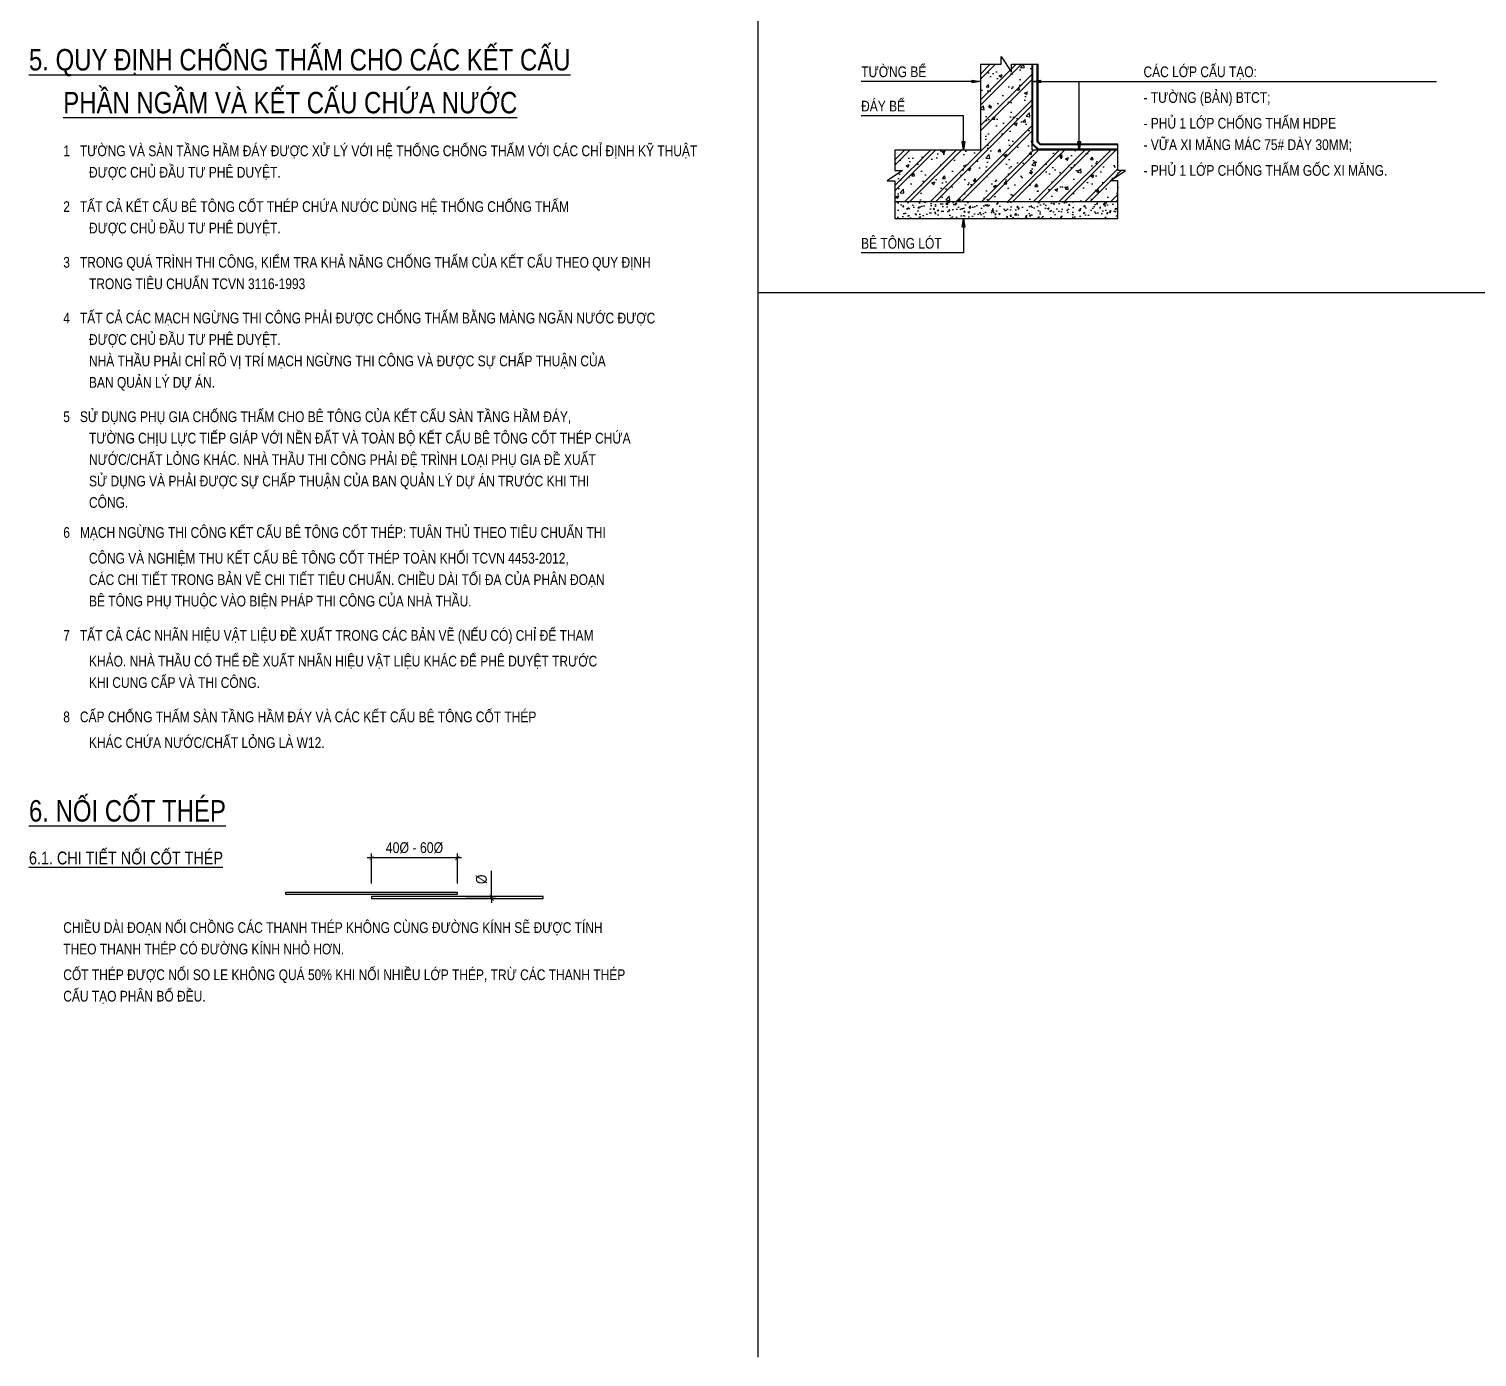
# Model space of a CAD drawing. Header units: millimetres. Extents: x -20244 to 82105, y -141 to 57963.
# Drawn here: x 21660 to 55440, y -141 to 30830 of the extents above; entities that cross this region are included whole.
import ezdxf

# ---------------------------------------------------------------- set-up
doc = ezdxf.new("R2010")
doc.units = ezdxf.units.MM
doc.header["$LTSCALE"] = 100
doc.header["$MEASUREMENT"] = 0
doc.header["$PDMODE"] = 98
doc.layers.get('DEFPOINTS').update_dxf_attribs({"color": 1})
for name, color, linetype in [('ccu12-Dai', 6, 'Continuous'), ('ccu12-Hatch', 8, 'Continuous'), ('ccu12-Manh', 8, 'Continuous'), ('ccu12-Text', 31, 'Continuous'), ('ccu12-Thay', 7, 'Continuous'), ('ccu12-Thep', 4, 'Continuous')]:
    doc.layers.add(name, color=color, linetype=linetype)
doc.styles.add('ccu12-Arial', font='arial.ttf', dxfattribs={"width": 0.8})
doc.styles.add('ccu12-Arial Narow', font='ARIALN.TTF')
doc.dimstyles.new('1-100', dxfattribs={"dimscale": 100, "dimtxt": 2.5, "dimasz": 1, "dimexe": 1, "dimexo": 2, "dimgap": 1, "dimtad": 1, "dimdec": 0, "dimdsep": 46, "dimtxsty": 'ccu12-Arial Narow', "dimblk": 'ARCHTICK', "dimcen": -1, "dimdle": 1, "dimclrd": 256, "dimclre": 256, "dimclrt": 3, "dimadec": 0, "dimazin": 2, "dimtfac": 0.1, "dimtdec": 0, "dimtmove": 0, "dimatfit": 1, "dimldrblk": 'ARCHTICK', "dimfxl": 1, "dimtvp": 0.833333, "dimtolj": 1, "dimtzin": 12, "dimarcsym": 0})
doc.dimstyles.new('1-100x5', dxfattribs={"dimscale": 100, "dimtxt": 2.5, "dimasz": 1, "dimexe": 1, "dimexo": 2, "dimgap": 1, "dimtad": 1, "dimdec": 0, "dimlfac": 0.2, "dimdsep": 46, "dimtxsty": 'ccu12-Arial Narow', "dimblk": 'ARCHTICK', "dimcen": -1, "dimdle": 1, "dimclrd": 256, "dimclre": 256, "dimclrt": 3, "dimadec": 0, "dimazin": 2, "dimtfac": 0.1, "dimtdec": 0, "dimtmove": 0, "dimatfit": 1, "dimldrblk": 'ARCHTICK', "dimfxl": 1, "dimtvp": 0.833333, "dimtolj": 1, "dimtzin": 12, "dimarcsym": 0})

# ---------------------------------------------------------------- blocks, each defined once
blk = doc.blocks.new('_ARCHTICK')
at = {"color": 0, "linetype": 'ByBlock', "const_width": 0.15}
blk.add_lwpolyline([(-0.5, -0.5), (0.5, 0.5)], dxfattribs=at)
blk = doc.blocks.new('*D77')
at = {"layer": 'ccu12-Manh', "lineweight": -2, "transparency": 16777216}
for p, q in [((31753, 11499), (29553, 11499)), ((29653, 10899), (29653, 11599)), ((31653, 10899), (31653, 11599))]:
    blk.add_line(p, q, dxfattribs=at)
at = {"layer": 'DEFPOINTS', "color": 0, "transparency": 16777216}
for p in [(29653, 11499), (29653, 10699), (31653, 10699)]:
    blk.add_point(p, dxfattribs=at)
at = {"layer": 'ccu12-Manh', "lineweight": -2, "transparency": 16777216, "xscale": 100, "yscale": 100, "zscale": 100, "rotation": 180}
blk.add_blockref('_ARCHTICK', (29653, 11499), dxfattribs=at)
at = {"layer": 'ccu12-Manh', "lineweight": -2, "transparency": 16777216, "xscale": 100, "yscale": 100, "zscale": 100}
blk.add_blockref('_ARCHTICK', (31653, 11499), dxfattribs=at)
at = {"layer": 'ccu12-Manh', "color": 3, "transparency": 16777216, "insert": (30653, 11734), "char_height": 250, "attachment_point": 5, "style": 'ccu12-Arial Narow'}
blk.add_mtext('\\A1;40%%C - 60%%C', dxfattribs=at)
blk = doc.blocks.new('Overlap')
at = {"layer": 'ccu12-Manh', "ltscale": 5}
for points in [[(29730, 30850), (29730, 30870), (29738, 30870), (29723, 30880), (29730, 30880), (29730, 30900)], [(35730, 30750), (35730, 30770), (35722, 30770), (35737, 30780), (35730, 30780), (35730, 30800)]]:
    blk.add_lwpolyline(points, dxfattribs=at)
at = {"layer": 'ccu12-Thep'}
for points in [[(29730, 30900), (33730, 30900), (33730, 30850), (29730, 30850)], [(35730, 30800), (31730, 30800), (31730, 30750), (35730, 30750)]]:
    blk.add_lwpolyline(points, dxfattribs=at)
blk = doc.blocks.new('*D78')
at = {"layer": 'ccu12-Manh', "lineweight": -2, "ltscale": 5, "transparency": 16777216}
for p, q in [((32453, 10599), (32453, 11200)), ((31853, 10599), (32553, 10599)), ((31853, 10549), (32553, 10549)), ((32453, 10549), (32453, 10599)), ((32453, 10549), (32453, 10449))]:
    blk.add_line(p, q, dxfattribs=at)
at = {"layer": 'DEFPOINTS', "color": 0, "ltscale": 5, "transparency": 16777216}
for p in [(31653, 10599), (31653, 10549), (32453, 10599)]:
    blk.add_point(p, dxfattribs=at)
at = {"layer": 'ccu12-Manh', "lineweight": -2, "ltscale": 5, "transparency": 16777216, "xscale": 100, "yscale": 100, "zscale": 100}
for p, rotation in [((32453, 10599), 270), ((32453, 10549), 90)]:
    blk.add_blockref('_ARCHTICK', p, dxfattribs=dict(at, rotation=rotation))
at = {"layer": 'ccu12-Manh', "color": 3, "ltscale": 5, "transparency": 16777216, "insert": (32218, 11000), "char_height": 250, "attachment_point": 5, "rotation": 90, "style": 'ccu12-Arial Narow'}
blk.add_mtext('\\A1;%%c', dxfattribs=at)

msp = doc.modelspace()

# ---------------------------------------------------------------- hatches: boundary and pattern name
at = {"layer": 'ccu12-Hatch'}
h = msp.add_hatch(dxfattribs=at)
h.set_pattern_fill('VATLIEU04', color=256, scale=100, pattern_type=2)
h.set_pattern_definition([(50, (-19267.84, 12810.16), (717.26, -62.752), [75, -825]), (355, (-19267.8, 12810.16), (-138.751, 752.192), [60, -660]), (100.4514, (-19208.06, 12804.9), (578.5094, 689.4395), [63.74, -701.142]), (46.1842, (-19267.8, 13010.2), (1067.241, -165.519), [112.5, -1237.5]), (96.6356, (-19178.9, 12996.4), (934.663, 974.118), [95.61, -1051.713]), (351.1842, (-19267.8, 13010.2), (934.662, 974.119), [90, -990]), (21, (-19167.84, 12960.16), (596.907, -402.619), [75, -825]), (326, (-19167.8, 12960.16), (243.315, 725.15), [60, -660]), (71.4514, (-19118.1, 12926.6), (840.2226, 322.5305), [63.74, -701.142]), (37.5, (-19267.84, 12810.16), (12.1599, 332.8939), [0, -652, 0, -670, 0, -662.5]), (7.5, (-19267.84, 12810.16), (263.0695, 394.4117), [0, -382, 0, -637, 0, -252.5]), (327.5, (-19490.84, 12810.16), (533.8224, -22.5549), [0, -250, 0, -780, 0, -1035]), (317.5, (-19590.84, 12810.16), (583.1862, 100.105), [0, -325, 0, -518, 0, -735]), (45, (-19267.84, 12810.16), (-300.5204, 300.5204), []), (45, (-19267.84, 12932.66), (-300.5204, 300.5204), [])])
h.paths.add_polyline_path([(45059.7, 28006.7), (45059.7, 30006.7), (44579.7, 30006.7), (44579.7, 29826.7), (44339.7, 30186.7), (44339.7, 30006.7), (43859.7, 30006.7), (43859.7, 28006.7), (41859.7, 28006.7), (41859.7, 27526.7), (42039.7, 27526.7), (41679.7, 27286.7), (41859.7, 27286.7), (41859.7, 26806.7), (47059.7, 26806.7), (47059.7, 27286.7), (46879.7, 27286.7), (47239.7, 27526.7), (47059.7, 27526.7), (47059.7, 28006.7)])
at = {"layer": 'ccu12-Hatch', "ltscale": 5}
h = msp.add_hatch(dxfattribs=at)
h.set_pattern_fill('AR-CONC', color=256, scale=50)
h.set_pattern_definition([(50, (-19267.84, 12810.16), (358.6301, -31.3761), [37.5, -412.5]), (355, (-19267.84, 12810.16), (-69.3757, 376.096), [30, -330]), (100.45144, (-19237.95, 12807.55), (289.2544, 344.72), [31.87, -350.571]), (46.1842, (-19267.84, 12910.16), (533.6207, -82.7596), [56.25, -618.75]), (96.6356, (-19223.37, 12903.26), (467.331, 487.0593), [47.805, -525.857]), (351.1842, (-19267.84, 12910.16), (467.331, 487.0593), [45, -495]), (21, (-19217.84, 12885.16), (298.4535, -201.3094), [37.5, -412.5]), (326, (-19217.84, 12885.16), (121.6577, 362.575), [30, -330]), (71.45144, (-19192.97, 12868.4), (420.1112, 161.2656), [31.87, -350.571]), (37.5, (-19267.84, 12810.16), (6.07993, 166.44693), [0, -326, 0, -335, 0, -331.25]), (7.5, (-19267.84, 12810.16), (131.53477, 197.20586), [0, -191, 0, -318.5, 0, -126.25]), (327.5, (-19379.34, 12810.16), (266.91122, -11.27744), [0, -125, 0, -390, 0, -517.5]), (317.5, (-19429.34, 12810.16), (291.5931, 50.0525), [0, -162.5, 0, -259, 0, -367.5])])
h.paths.add_polyline_path([(47059.7, 26406.7), (47059.7, 26806.7), (41859.7, 26806.7), (41859.7, 26406.7)])

# ---------------------------------------------------------------- linework, layer by layer
at = {"layer": 'ccu12-Dai', "ltscale": 5}
for points in [[(47059.7, 28006.7), (45199.7, 28006.7), (45059.7, 28146.7), (45059.7, 30006.7)], [(47059.7, 28026.7), (45207.9, 28026.7), (45079.7, 28154.9), (45079.7, 30006.7)], [(47059.7, 28126.7), (45249.4, 28126.7), (45179.7, 28196.4), (45179.7, 30006.7)], [(47059.7, 28146.7), (45257.7, 28146.7), (45199.7, 28204.7), (45199.7, 30006.7)]]:
    msp.add_lwpolyline(points, dxfattribs=at)
at = {"layer": 'ccu12-Manh', "ltscale": 5}
for points in [[(43859.7, 30006.7), (44339.7, 30006.7), (44339.7, 30186.7), (44579.7, 29826.7), (44579.7, 30006.7), (45199.7, 30006.7)], [(47059.7, 26406.7), (47059.7, 27286.7), (46879.7, 27286.7), (47239.7, 27526.7), (47059.7, 27526.7), (47059.7, 28146.7)], [(41859.7, 28006.7), (41859.7, 27526.7), (42039.7, 27526.7), (41679.7, 27286.7), (41859.7, 27286.7), (41859.7, 26406.7)]]:
    msp.add_lwpolyline(points, dxfattribs=at)
at = {"layer": 'ccu12-Thay', "ltscale": 10}
for p, q in [((38659.7, 56673.2), (38659.7, -140.8)), ((74646.5, 24673.2), (38659.7, 24673.2))]:
    msp.add_line(p, q, dxfattribs=at)
at = {"layer": 'ccu12-Thay', "ltscale": 5}
for points in [[(43859.7, 30006.7), (43859.7, 28006.7), (41859.7, 28006.7)], [(47059.7, 28006.7), (45059.7, 28006.7), (45059.7, 30006.7)], [(41859.7, 26806.7), (47059.7, 26806.7), (47059.7, 26806.7), (47059.7, 26806.7), (47059.7, 26806.7)], [(41859.7, 26406.7), (47059.7, 26406.7), (47059.7, 26406.7), (47059.7, 26406.7), (47059.7, 26406.7)]]:
    msp.add_lwpolyline(points, dxfattribs=at)

# ---------------------------------------------------------------- block references
at = {"layer": 'ccu12-Manh'}
msp.add_blockref('Overlap', (-2077.6, -20200.7), dxfattribs=at)

# ---------------------------------------------------------------- texts
at = {"layer": 'ccu12-Text', "style": 'ccu12-Arial', "width": 0.8}
for s, height, p in [('%%U5. QUY ĐỊNH CHỐNG THẤM CHO CÁC KẾT CẤU', 500, (21659.7, 29863.1)), ('TƯỜNG BỂ', 250, (41075.5, 29706.7)), ('CÁC LỚP CẤU TẠO:', 250, (47659.7, 29706.7)), ('%%UPHẦN NGẦM VÀ KẾT CẤU CHỨA NƯỚC', 500, (22459.7, 28863.1)), ('- TƯỜNG (BẢN) BTCT;', 250, (47659.7, 29106.7)), ('ĐÁY BỂ', 250, (41072.3, 28906.7)), ('- PHỦ 1 LỚP CHỐNG THẤM HDPE', 250, (47659.7, 28506.7)), ('1   TƯỜNG VÀ SÀN TẦNG HẦM ĐÁY ĐƯỢC XỬ LÝ VỚI HỆ THỐNG CHỐNG THẤM VỚI CÁC CHỈ ĐỊNH KỸ THUẬT  ', 250, (22459.7, 27863.1)), ('- VỮA XI MĂNG MÁC 75# DÀY 30MM;', 250, (47659.7, 28006.7)), ('- PHỦ 1 LỚP CHỐNG THẤM GỐC XI MĂNG.', 250, (47659.7, 27406.7)), ('ĐƯỢC CHỦ ĐẦU TƯ PHÊ DUYỆT.', 250, (23059.7, 27363.1)), ('2   TẤT CẢ KẾT CẤU BÊ TÔNG CỐT THÉP CHỨA NƯỚC DÙNG HỆ THỐNG CHỐNG THẤM ', 250, (22459.7, 26563.1)), ('ĐƯỢC CHỦ ĐẦU TƯ PHÊ DUYỆT.', 250, (23059.7, 26063.1)), ('BÊ TÔNG LÓT', 250, (41072.3, 25706.7)), ('3   TRONG QUÁ TRÌNH THI CÔNG, KIỂM TRA KHẢ NĂNG CHỐNG THẤM CỦA KẾT CẤU THEO QUY ĐỊNH', 250, (22459.7, 25263.1)), ('TRONG TIÊU CHUẨN TCVN 3116-1993', 250, (23059.7, 24763.1)), ('4   TẤT CẢ CÁC MẠCH NGỪNG THI CÔNG PHẢI ĐƯỢC CHỐNG THẤM BẰNG MÀNG NGĂN NƯỚC ĐƯỢC', 250, (22459.7, 23963.1)), ('ĐƯỢC CHỦ ĐẦU TƯ PHÊ DUYỆT.', 250, (23059.7, 23463.1)), ('NHÀ THẦU PHẢI CHỈ RÕ VỊ TRÍ MẠCH NGỪNG THI CÔNG VÀ ĐƯỢC SỰ CHẤP THUẬN CỦA', 250, (23059.7, 22963.1)), ('BAN QUẢN LÝ DỰ ÁN.', 250, (23059.7, 22463.1)), ('5   SỬ DỤNG PHỤ GIA CHỐNG THẤM CHO BÊ TÔNG CỦA KẾT CẤU SÀN TẦNG HẦM ĐÁY,', 250, (22459.7, 21663.1)), ('TƯỜNG CHỊU LỰC TIẾP GIÁP VỚI NỀN ĐẤT VÀ TOÀN BỘ KẾT CẤU BÊ TÔNG CỐT THÉP CHỨA', 250, (23059.7, 21163.1)), ('NƯỚC/CHẤT LỎNG KHÁC. NHÀ THẦU THI CÔNG PHẢI ĐỆ TRÌNH LOẠI PHỤ GIA ĐỀ XUẤT', 250, (23059.7, 20663.1)), ('SỬ DỤNG VÀ PHẢI ĐƯỢC SỰ CHẤP THUẬN CỦA BAN QUẢN LÝ DỰ ÁN TRƯỚC KHI THI', 250, (23059.7, 20163.1)), ('CÔNG.', 250, (23059.7, 19663.1)), ('6   MẠCH NGỪNG THI CÔNG KẾT CẤU BÊ TÔNG CỐT THÉP: TUÂN THỦ THEO TIÊU CHUẨN THI', 250, (22459.7, 18963.1)), ('CÔNG VÀ NGHIỆM THU KẾT CẤU BÊ TÔNG CỐT THÉP TOÀN KHỐI TCVN 4453-2012,', 250, (23059.7, 18363.1)), ('CÁC CHI TIẾT TRONG BẢN VẼ CHI TIẾT TIÊU CHUẨN. CHIỀU DÀI TỐI ĐA CỦA PHÂN ĐOẠN', 250, (23059.7, 17863.1)), ('BÊ TÔNG PHỤ THUỘC VÀO BIỆN PHÁP THI CÔNG CỦA NHÀ THẦU.', 250, (23059.7, 17363.1)), ('7   TẤT CẢ CÁC NHÃN HIỆU VẬT LIỆU ĐỀ XUẤT TRONG CÁC BẢN VẼ (NẾU CÓ) CHỈ ĐỂ THAM', 250, (22459.7, 16563.1)), ('KHẢO. NHÀ THẦU CÓ THỂ ĐỀ XUẤT NHÃN HIỆU VẬT LIỆU KHÁC ĐỂ PHÊ DUYỆT TRƯỚC', 250, (23059.7, 15963.1)), ('KHI CUNG CẤP VÀ THI CÔNG.', 250, (23059.7, 15463.1)), ('8   CẤP CHỐNG THẤM SÀN TẦNG HẦM ĐÁY VÀ CÁC KẾT CẤU BÊ TÔNG CỐT THÉP', 250, (22459.7, 14663.1)), ('KHÁC CHỨA NƯỚC/CHẤT LỎNG LÀ W12.', 250, (23059.7, 14063.1)), ('%%U6. NỐI CỐT THÉP', 500, (21659.7, 12346.8)), ('%%U6.1. CHI TIẾT NỐI CỐT THÉP', 300, (21659.7, 11346.8)), ('CHIỀU DÀI ĐOẠN NỐI CHỒNG CÁC THANH THÉP KHÔNG CÙNG ĐƯỜNG KÍNH SẼ ĐƯỢC TÍNH', 250, (22459.7, 9749.3)), ('THEO THANH THÉP CÓ ĐƯỜNG KÍNH NHỎ HƠN.', 250, (22459.7, 9249.3)), ('CỐT THÉP ĐƯỢC NỐI SO LE KHÔNG QUÁ 50%%% KHI NỐI NHIỀU LỚP THÉP, TRỪ CÁC THANH THÉP', 250, (22459.7, 8649.3)), ('CẤU TẠO PHÂN BỐ ĐỀU.', 250, (22459.7, 8149.3))]:
    msp.add_text(s, height=height, dxfattribs=at).set_placement(p)

# ---------------------------------------------------------------- dimensions: what is measured, and where the dimension line sits
at = {"layer": 'ccu12-Manh'}
dim = msp.add_linear_dim(base=(29652.5, 11499.3), p1=(31652.5, 10699.3), p2=(29652.5, 10699.3), text='40%%C - 60%%C', dimstyle='1-100', dxfattribs=at)
dim.commit()
dim.dimension.update_dxf_attribs({"geometry": '*D77', "text_midpoint": (30652.5, 11734)})
at = {"layer": 'ccu12-Manh', "ltscale": 5}
dim = msp.add_linear_dim(base=(32452.5, 10599.3), p1=(31652.5, 10549.3), p2=(31652.5, 10599.3), angle=90, text='%%c', dimstyle='1-100', dxfattribs=at)
dim.commit()
dim.dimension.update_dxf_attribs({"geometry": '*D78', "text_midpoint": (32217.9, 10999.7)})

# ---------------------------------------------------------------- leaders
at = {"layer": 'ccu12-Manh'}
for points in [[(43859.7, 29606.7), (42438.2, 29606.7), (41075.2, 29606.7)], [(45059.7, 29606.7), (46481.2, 29606.7), (54495.6, 29606.7)], [(46158.7, 28006.7), (46158.7, 29606.7)], [(43459.7, 28006.7), (43459.7, 28806.7), (41075.2, 28806.7)], [(43459.7, 26406.7), (43459.7, 25606.7), (41075.2, 25606.7)]]:
    msp.add_leader(points, dimstyle='1-100x5', override={"dimasz": 2, "dimtad": 0, "dimldrblk": 'ClosedBlank'}, dxfattribs=at)

doc.saveas('drawing.dxf')
